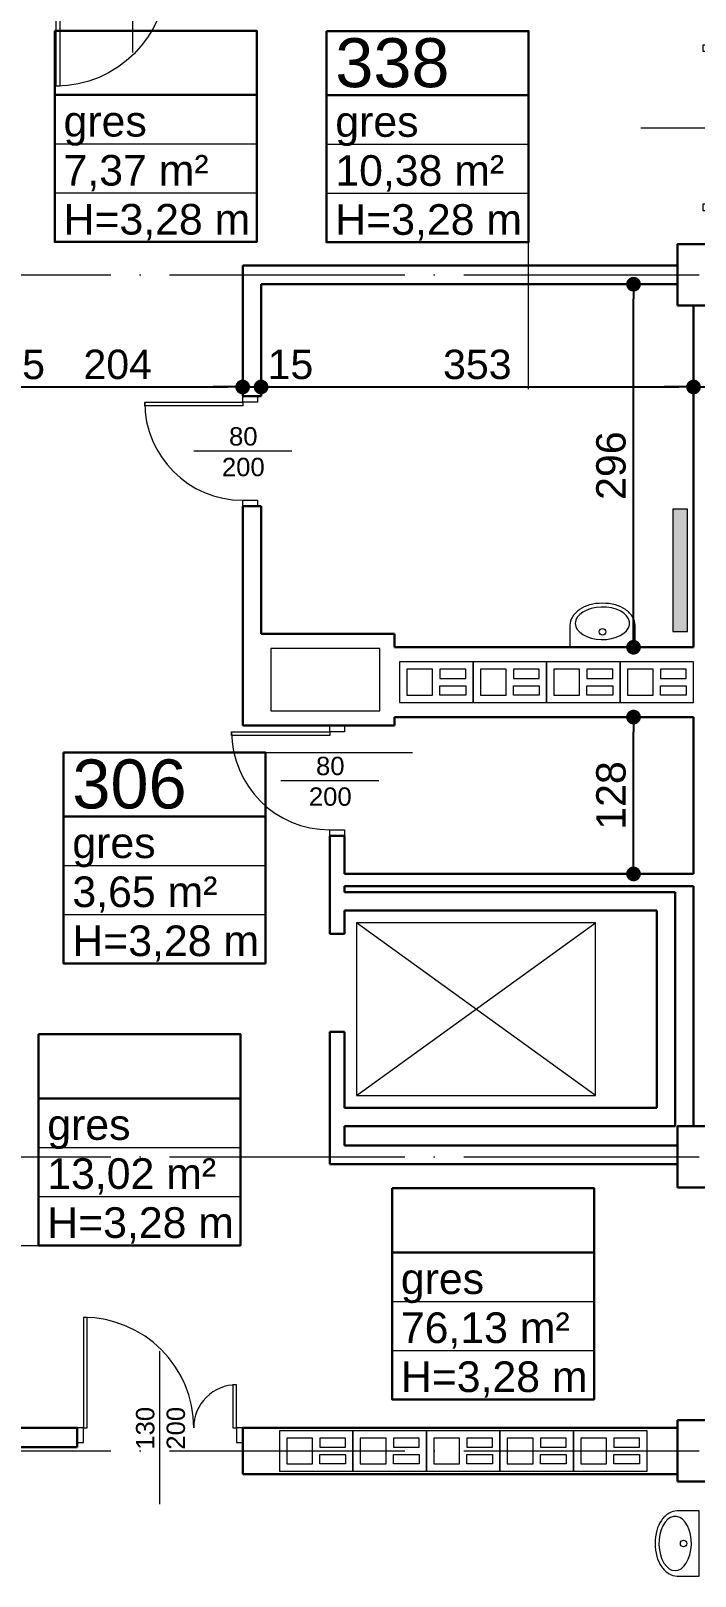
# Model space of a CAD drawing. Header units: millimetres. Extents: x 54 to 8480, y -22812 to 17434.
# Drawn here: x 2280 to 2822, y 1337 to 2598 of the extents above; entities that cross this region are included whole.
import ezdxf

# ---------------------------------------------------------------- set-up
doc = ezdxf.new("R2010")
doc.units = ezdxf.units.MM
doc.linetypes.add('ACAD_ISO04W100', pattern=[30, 24, -3, 0, -3])
for name, color, linetype, lineweight in [('000_armatura', 7, 'Continuous', 0), ('osie', 132, 'ACAD_ISO04W100', 0), ('STOLARKA', 97, 'Continuous', 0), ('tabelki', 151, 'Continuous', 0), ('wymiary', 150, 'Continuous', 0)]:
    doc.layers.add(name, color=color, linetype=linetype, lineweight=lineweight)
doc.layers.add('grzejniki', color=104, linetype='Continuous')
doc.layers.add('TABELKI PO UWAGACH', color=5, linetype='Continuous')
doc.styles.get("Standard").update_dxf_attribs({"font": 'arial.ttf'})
doc.dimstyles.new('ISO-25', dxfattribs={"dimtxt": 24, "dimasz": 12, "dimexe": 30, "dimexo": 30, "dimgap": 6, "dimtad": 1, "dimdec": 0, "dimtxsty": 'Standard', "dimblk": 'DOT', "dimcen": 2.5, "dimadec": 0, "dimazin": 0, "dimtfac": 1, "dimtdec": 0, "dimtmove": 0, "dimatfit": 3, "dimldrblk": 'DOT', "dimfxl": 1, "dimarcsym": 0})

# ---------------------------------------------------------------- blocks, each defined once
blk = doc.blocks.new('A$C13771EA7')
at = {"color": 132, "linetype": 'ACAD_ISO04W100', "lineweight": 0, "ltscale": 8}
for p, q in [((-169, -994), (3231, -994)), ((-169, -1714), (3231, -1714)), ((-169, -1954), (4311, -1954))]:
    blk.add_line(p, q, dxfattribs=at)
blk = doc.blocks.new('A$C4A7D7A23')
at = {"layer": 'STOLARKA', "lineweight": 0}
blk.add_line((-67.5, 62.5), (-67.5, -62.5), dxfattribs=at)
for points in [[(-130, 12), (-135, 12), (-135, 0), (-130, 0)], [(-127, 0), (-130, 0), (-130, -35), (-127, -35)], [(-5, 0), (-8, 0), (-8, -90), (-5, -90)], [(0, 12), (-5, 12), (-5, 0), (0, 0)]]:
    blk.add_lwpolyline(points, close=True, dxfattribs=at)
for centre, radius, start, end in [((-130, 0), 35, 270, 0), ((-5, 0), 90, 180, 270)]:
    blk.add_arc(centre, radius, start, end, dxfattribs=at)
blk = doc.blocks.new('A$C1D836454')
at = {"color": 82, "lineweight": 0}
for points in [[(0, -16.5), (60, -16.5), (60, 16.5), (0, 16.5)], [(6, -10.5), (27, -10.5), (27, 10.5), (6, 10.5)], [(33, 3), (54, 3), (54, 10.5), (33, 10.5)], [(33, -3), (54, -3), (54, -10.5), (33, -10.5)]]:
    blk.add_lwpolyline(points, close=True, dxfattribs=at)
blk = doc.blocks.new('_Dot')
at = {"color": 0, "linetype": 'ByBlock', "lineweight": -2}
blk.add_line((-0.5, 0), (-1, 0), dxfattribs=at)
at = {"color": 0, "linetype": 'ByBlock', "lineweight": 0, "const_width": 0.5}
blk.add_lwpolyline([(-0.25, 0, 1), (0.25, 0, 1)], format="xyb", close=True, dxfattribs=at)
blk = doc.blocks.new('*D579')
at = {"layer": 'Defpoints', "color": 0, "linetype": 'Continuous', "lineweight": 0}
for p in [(2248.6, 2364.7), (2248.6, 2307.1), (2233.6, 2264.7)]:
    blk.add_point(p, dxfattribs=at)
at = {"layer": 'wymiary', "color": 0, "linetype": 'Continuous', "lineweight": -2}
for p, q in [((2233.6, 2294.7), (2233.6, 2337.1)), ((2248.6, 2334.7), (2248.6, 2277.1)), ((2221.6, 2307.1), (2209.6, 2307.1)), ((2233.6, 2307.1), (2248.6, 2307.1)), ((2260.6, 2307.1), (2272.6, 2307.1))]:
    blk.add_line(p, q, dxfattribs=at)
at = {"layer": 'wymiary', "color": 0, "linetype": 'Continuous', "lineweight": -2, "xscale": 12, "yscale": 12, "zscale": 12}
blk.add_blockref('_Dot', (2233.6, 2307.1), dxfattribs=at)
at = {"layer": 'wymiary', "color": 0, "linetype": 'Continuous', "lineweight": -2, "xscale": 12, "yscale": 12, "zscale": 12, "rotation": 180}
blk.add_blockref('_Dot', (2248.6, 2307.1), dxfattribs=at)
at = {"layer": 'wymiary', "color": 0, "linetype": 'Continuous', "lineweight": 0, "insert": (2272.6, 2325.4), "char_height": 24, "attachment_point": 5}
blk.add_mtext('15', dxfattribs=at)
blk = doc.blocks.new('*D580')
at = {"layer": 'Defpoints', "color": 0, "linetype": 'Continuous', "lineweight": 0}
for p in [(2248.6, 2364.7), (2452.6, 2307.1), (2452.6, 2307.1)]:
    blk.add_point(p, dxfattribs=at)
at = {"layer": 'wymiary', "color": 0, "linetype": 'Continuous', "lineweight": -2}
for p, q in [((2248.6, 2334.7), (2248.6, 2277.1)), ((2260.6, 2307.1), (2440.6, 2307.1))]:
    blk.add_line(p, q, dxfattribs=at)
at = {"layer": 'wymiary', "color": 0, "linetype": 'Continuous', "lineweight": -2, "xscale": 12, "yscale": 12, "zscale": 12, "rotation": 180}
blk.add_blockref('_Dot', (2248.6, 2307.1), dxfattribs=at)
at = {"layer": 'wymiary', "color": 0, "linetype": 'Continuous', "lineweight": -2, "xscale": 12, "yscale": 12, "zscale": 12}
blk.add_blockref('_Dot', (2452.6, 2307.1), dxfattribs=at)
at = {"layer": 'wymiary', "color": 0, "linetype": 'Continuous', "lineweight": 0, "insert": (2350.6, 2325.4), "char_height": 24, "attachment_point": 5}
blk.add_mtext('204', dxfattribs=at)
blk = doc.blocks.new('*D581')
at = {"layer": 'Defpoints', "color": 0, "linetype": 'Continuous', "lineweight": 0}
for p in [(2452.6, 2307.1), (2467.6, 2307.1), (2467.6, 2307.1)]:
    blk.add_point(p, dxfattribs=at)
at = {"layer": 'wymiary', "color": 0, "linetype": 'Continuous', "lineweight": -2}
for p, q in [((2440.6, 2307.1), (2428.6, 2307.1)), ((2452.6, 2307.1), (2467.6, 2307.1)), ((2479.6, 2307.1), (2491.6, 2307.1))]:
    blk.add_line(p, q, dxfattribs=at)
at = {"layer": 'wymiary', "color": 0, "linetype": 'Continuous', "lineweight": -2, "xscale": 12, "yscale": 12, "zscale": 12}
blk.add_blockref('_Dot', (2452.6, 2307.1), dxfattribs=at)
at = {"layer": 'wymiary', "color": 0, "linetype": 'Continuous', "lineweight": -2, "xscale": 12, "yscale": 12, "zscale": 12, "rotation": 180}
blk.add_blockref('_Dot', (2467.6, 2307.1), dxfattribs=at)
at = {"layer": 'wymiary', "color": 0, "linetype": 'Continuous', "lineweight": 0, "insert": (2491.6, 2325.4), "char_height": 24, "attachment_point": 5}
blk.add_mtext('15', dxfattribs=at)
blk = doc.blocks.new('*D582')
at = {"layer": 'Defpoints', "color": 0, "linetype": 'Continuous', "lineweight": 0}
for p in [(2467.6, 2307.1), (2820.6, 2307.1), (2820.6, 2307.1)]:
    blk.add_point(p, dxfattribs=at)
at = {"layer": 'wymiary', "color": 0, "linetype": 'Continuous', "lineweight": -2}
blk.add_line((2479.6, 2307.1), (2808.6, 2307.1), dxfattribs=at)
at = {"layer": 'wymiary', "color": 0, "linetype": 'Continuous', "lineweight": -2, "xscale": 12, "yscale": 12, "zscale": 12, "rotation": 180}
blk.add_blockref('_Dot', (2467.6, 2307.1), dxfattribs=at)
at = {"layer": 'wymiary', "color": 0, "linetype": 'Continuous', "lineweight": -2, "xscale": 12, "yscale": 12, "zscale": 12}
blk.add_blockref('_Dot', (2820.6, 2307.1), dxfattribs=at)
at = {"layer": 'wymiary', "color": 0, "linetype": 'Continuous', "lineweight": 0, "insert": (2644.1, 2325.4), "char_height": 24, "attachment_point": 5}
blk.add_mtext('353', dxfattribs=at)
blk = doc.blocks.new('*D583')
at = {"layer": 'Defpoints', "color": 0, "linetype": 'Continuous', "lineweight": 0}
for p in [(2820.6, 2307.1), (2844.6, 2307.1), (2844.6, 2307.1)]:
    blk.add_point(p, dxfattribs=at)
at = {"layer": 'wymiary', "color": 0, "linetype": 'Continuous', "lineweight": -2}
for p, q in [((2808.6, 2307.1), (2796.6, 2307.1)), ((2820.6, 2307.1), (2844.6, 2307.1)), ((2856.6, 2307.1), (2868.6, 2307.1))]:
    blk.add_line(p, q, dxfattribs=at)
at = {"layer": 'wymiary', "color": 0, "linetype": 'Continuous', "lineweight": -2, "xscale": 12, "yscale": 12, "zscale": 12}
blk.add_blockref('_Dot', (2820.6, 2307.1), dxfattribs=at)
at = {"layer": 'wymiary', "color": 0, "linetype": 'Continuous', "lineweight": -2, "xscale": 12, "yscale": 12, "zscale": 12, "rotation": 180}
blk.add_blockref('_Dot', (2844.6, 2307.1), dxfattribs=at)
at = {"layer": 'wymiary', "color": 0, "linetype": 'Continuous', "lineweight": 0, "insert": (2868.6, 2325.2), "char_height": 24, "attachment_point": 5}
blk.add_mtext('24', dxfattribs=at)
blk = doc.blocks.new('*D808')
at = {"layer": 'Defpoints', "color": 0, "linetype": 'Continuous', "lineweight": 0}
for p in [(2771.6, 2037.7), (2820.6, 2037.7), (2820.6, 1909.7)]:
    blk.add_point(p, dxfattribs=at)
at = {"layer": 'wymiary', "color": 0, "linetype": 'Continuous', "lineweight": -2}
for p, q in [((2790.6, 2037.7), (2741.6, 2037.7)), ((2771.6, 1921.7), (2771.6, 2025.7)), ((2790.6, 1909.7), (2741.6, 1909.7))]:
    blk.add_line(p, q, dxfattribs=at)
at = {"layer": 'wymiary', "color": 0, "linetype": 'Continuous', "lineweight": -2, "xscale": 12, "yscale": 12, "zscale": 12}
for p, rotation in [((2771.6, 2037.7), 90), ((2771.6, 1909.7), 270)]:
    blk.add_blockref('_Dot', p, dxfattribs=dict(at, rotation=rotation))
at = {"layer": 'wymiary', "color": 0, "linetype": 'Continuous', "lineweight": 0, "insert": (2753.3, 1973.7), "char_height": 24, "attachment_point": 5, "rotation": 90}
blk.add_mtext('128', dxfattribs=at)
blk = doc.blocks.new('*D809')
at = {"layer": 'Defpoints', "color": 0, "linetype": 'Continuous', "lineweight": 0}
for p in [(2771.6, 2391), (2807.6, 2391), (2820.6, 2094.7)]:
    blk.add_point(p, dxfattribs=at)
at = {"layer": 'wymiary', "color": 0, "linetype": 'Continuous', "lineweight": -2}
for p, q in [((2777.6, 2391), (2741.6, 2391)), ((2771.6, 2106.7), (2771.6, 2379)), ((2790.6, 2094.7), (2741.6, 2094.7))]:
    blk.add_line(p, q, dxfattribs=at)
at = {"layer": 'wymiary', "color": 0, "linetype": 'Continuous', "lineweight": -2, "xscale": 12, "yscale": 12, "zscale": 12}
for p, rotation in [((2771.6, 2391), 90), ((2771.6, 2094.7), 270)]:
    blk.add_blockref('_Dot', p, dxfattribs=dict(at, rotation=rotation))
at = {"layer": 'wymiary', "color": 0, "linetype": 'Continuous', "lineweight": 0, "insert": (2753.3, 2242.9), "char_height": 24, "attachment_point": 5, "rotation": 90}
blk.add_mtext('296', dxfattribs=at)
blk = doc.blocks.new('A$C508466D2')
at = {"layer": 'grzejniki', "linetype": 'Continuous', "lineweight": 0}
blk.add_hatch(color=256, dxfattribs=at).paths.add_polyline_path([(-50, -12), (50, -12), (50, 0), (-50, 0)])
blk.add_lwpolyline([(-50, -12), (50, -12), (50, 0), (-50, 0)], close=True, dxfattribs=at)
blk = doc.blocks.new('A$C4F134952')
for p, q in [((0, 26.6), (-18, 26.6)), ((0, -26.6), (0, 26.6)), ((-18, -26.6), (0, -26.6))]:
    blk.add_line(p, q)
blk.add_lwpolyline([(-18, 26.6, 0.138474), (-24.4, 24.8, 0.107069), (-30.7, 18.8, 0.080452), (-34.5, 10.6, 0.068264), (-35.9, 0, 0.068264), (-34.5, -10.6, 0.080452), (-30.7, -18.8, 0.107069), (-24.4, -24.8, 0.138474), (-18, -26.6, 0.138474)], format="xyb")
at = {"flags": 128}
blk.add_lwpolyline([(-19.5, -22.2), (-17, -21.8), (-14.6, -20.6), (-12.4, -18.6), (-10.4, -16), (-8.8, -12.9), (-7.5, -9.2), (-6.7, -5.2), (-6.3, -1), (-6.4, 3.2), (-7, 7.3), (-8.1, 11.1), (-9.5, 14.5), (-11.4, 17.4), (-13.5, 19.7), (-15.8, 21.3), (-18.3, 22.1), (-20.8, 22.1), (-23.3, 21.3), (-25.6, 19.7), (-27.7, 17.4), (-29.6, 14.5), (-31, 11.1), (-32.1, 7.3), (-32.7, 3.2), (-32.8, -1), (-32.4, -5.2), (-31.6, -9.2), (-30.3, -12.9), (-28.7, -16), (-26.7, -18.6), (-24.5, -20.6), (-22.1, -21.8)], close=True, dxfattribs=at)
blk.add_circle((-12.6, 0), 2.66)

msp = doc.modelspace()

# ---------------------------------------------------------------- linework, layer by layer
at = {"lineweight": 30}
for p, q in [((2452.6, 2406.4), (2452.6, 2299.7)), ((2807.6, 2406.4), (2452.6, 2406.4)), ((2467.6, 2391), (2467.6, 2299.7)), ((2807.6, 2391), (2467.6, 2391)), ((2820.6, 2373.7), (2820.6, 2094.7)), ((2452.6, 2299.7), (2452.6, 2299.7)), ((2452.6, 2299.7), (2467.6, 2299.7)), ((2464.6, 2299.7), (2464.6, 2299.7)), ((2452.6, 2209.7), (2452.6, 2030.7)), ((2452.6, 2209.7), (2467.6, 2209.7)), ((2467.6, 2209.7), (2467.6, 2105.7)), ((2467.6, 2105.7), (2576.6, 2105.7)), ((2576.6, 2094.7), (2576.6, 2105.7)), ((2576.6, 2094.7), (2820.6, 2094.7)), ((2452.6, 2030.7), (2523.6, 2030.7)), ((2523.6, 2030.7), (2523.6, 2030.7)), ((2523.6, 2030.7), (2535.6, 2030.7)), ((2535.6, 2030.7), (2535.6, 2030.7)), ((2535.6, 2030.7), (2576.6, 2030.7)), ((2576.6, 2037.7), (2820.6, 2037.7)), ((2576.6, 2030.7), (2576.6, 2037.7)), ((2820.6, 2037.7), (2820.6, 1909.7)), ((2523.6, 1940.7), (2523.6, 1860.7)), ((2523.6, 1940.7), (2535.6, 1940.7)), ((2535.6, 1940.7), (2535.6, 1909.7)), ((2820.6, 1909.7), (2535.6, 1909.7)), ((2820.6, 1899.7), (2535.6, 1899.7)), ((2535.6, 1894.7), (2535.6, 1899.7)), ((2805.6, 1894.7), (2535.6, 1894.7)), ((2805.6, 1894.7), (2805.6, 1703.7)), ((2820.6, 1899.7), (2820.6, 1703.7)), ((2535.6, 1879.7), (2535.6, 1860.7)), ((2790.6, 1879.7), (2535.6, 1879.7)), ((2790.6, 1879.7), (2790.6, 1718.7)), ((2523.6, 1860.7), (2535.6, 1860.7)), ((2523.6, 1780.7), (2523.6, 1672.7)), ((2523.6, 1780.7), (2535.6, 1780.7)), ((2535.6, 1780.7), (2535.6, 1718.7)), ((2790.6, 1718.7), (2535.6, 1718.7)), ((2805.6, 1703.7), (2535.6, 1703.7)), ((2535.6, 1703.7), (2535.6, 1688.1)), ((2807.6, 1688.1), (2535.6, 1688.1)), ((2807.6, 1672.7), (2523.6, 1672.7)), ((2257.6, 1457.7), (2317.6, 1457.7)), ((2317.6, 1441.7), (2317.6, 1457.7)), ((2452.6, 1419.7), (2452.6, 1457.7)), ((2807.6, 1457.7), (2452.6, 1457.7)), ((2257.6, 1441.7), (2317.6, 1441.7)), ((2807.6, 1419.7), (2452.6, 1419.7))]:
    msp.add_line(p, q, dxfattribs=at)
at = {"lineweight": 0}
for p, q in [((2545.6, 1728.7), (2740.6, 1869.7)), ((2740.6, 1728.7), (2545.6, 1869.7))]:
    msp.add_line(p, q, dxfattribs=at)
at = {"lineweight": 30}
for points in [[(2807.6, 2373.7), (2857.6, 2373.7), (2857.6, 2423.7), (2807.6, 2423.7)], [(2807.6, 1653.7), (2857.6, 1653.7), (2857.6, 1703.7), (2807.6, 1703.7)], [(2807.6, 1413.7), (2857.6, 1413.7), (2857.6, 1463.7), (2807.6, 1463.7)]]:
    msp.add_lwpolyline(points, close=True, dxfattribs=at)
at = {"color": 82, "lineweight": 0}
msp.add_lwpolyline([(2475.6, 2042.7), (2564.6, 2042.7), (2564.6, 2093.7), (2475.6, 2093.7)], close=True, dxfattribs=at)
at = {"lineweight": 0}
msp.add_lwpolyline([(2545.6, 1728.7), (2740.6, 1728.7), (2740.6, 1869.7), (2545.6, 1869.7)], close=True, dxfattribs=at)
at = {"layer": 'STOLARKA', "lineweight": 0}
for p, q in [((2492.6, 2254.7), (2412.6, 2254.7)), ((2563.6, 1985.7), (2483.6, 1985.7))]:
    msp.add_line(p, q, dxfattribs=at)
for points in [[(2464.6, 2299.7), (2464.6, 2294.7), (2452.6, 2294.7), (2452.6, 2299.7)], [(2452.6, 2294.7), (2452.6, 2291.7), (2372.6, 2291.7), (2372.6, 2294.7)], [(2464.6, 2214.7), (2464.6, 2209.7), (2452.6, 2209.7), (2452.6, 2214.7)], [(2535.6, 2030.7), (2535.6, 2025.7), (2523.6, 2025.7), (2523.6, 2030.7)], [(2523.6, 2025.7), (2523.6, 2022.7), (2443.6, 2022.7), (2443.6, 2025.7)], [(2535.6, 1945.7), (2535.6, 1940.7), (2523.6, 1940.7), (2523.6, 1945.7)]]:
    msp.add_lwpolyline(points, close=True, dxfattribs=at)
for centre in [(2452.6, 2294.7), (2523.6, 2025.7)]:
    msp.add_arc(centre, 80, 180, 270, dxfattribs=at)
at = {"layer": 'TABELKI PO UWAGACH', "color": 30, "linetype": 'Continuous', "lineweight": 30}
for p, q in [((2299.2, 2545.5), (2464.1, 2545.5)), ((2521, 2545.3), (2685.9, 2545.3)), ((2306.3, 1956.6), (2471.2, 1956.6)), ((2285.9, 1726.5), (2450.8, 1726.5)), ((2574.5, 1600.7), (2739.4, 1600.7))]:
    msp.add_line(p, q, dxfattribs=at)
at = {"layer": 'TABELKI PO UWAGACH', "color": 30, "linetype": 'Continuous', "lineweight": 0}
for p, q in [((2299.2, 2505.5), (2464.1, 2505.5)), ((2521, 2505.3), (2685.9, 2505.3)), ((2299.2, 2465.5), (2464.1, 2465.5)), ((2521, 2465.3), (2685.9, 2465.3)), ((2685.9, 2305.2), (2685.9, 2425.3)), ((2471.2, 2008.9), (2591.3, 2008.9)), ((2306.3, 1916.6), (2471.2, 1916.6)), ((2306.3, 1876.6), (2471.2, 1876.6)), ((2285.9, 1686.5), (2450.8, 1686.5)), ((2285.9, 1646.5), (2450.8, 1646.5)), ((2165.8, 1606.5), (2285.9, 1606.5)), ((2574.5, 1560.7), (2739.4, 1560.7)), ((2574.5, 1520.7), (2739.4, 1520.7))]:
    msp.add_line(p, q, dxfattribs=at)
at = {"layer": 'TABELKI PO UWAGACH', "color": 30, "linetype": 'Continuous', "lineweight": 30}
for points in [[(2299.2, 2597.9), (2464.1, 2597.9), (2464.1, 2425.5), (2299.2, 2425.5)], [(2521, 2597.6), (2685.9, 2597.6), (2685.9, 2425.3), (2521, 2425.3)], [(2306.3, 2008.9), (2471.2, 2008.9), (2471.2, 1836.6), (2306.3, 1836.6)], [(2285.9, 1778.9), (2450.8, 1778.9), (2450.8, 1606.5), (2285.9, 1606.5)], [(2574.5, 1653.1), (2739.4, 1653.1), (2739.4, 1480.7), (2574.5, 1480.7)]]:
    msp.add_lwpolyline(points, close=True, dxfattribs=at)

# ---------------------------------------------------------------- block references
at = {"lineweight": 30, "xscale": -1}
msp.add_blockref('A$C4A7D7A23', (2295.3, 2642.7), dxfattribs=at)
at = {"lineweight": 30}
for p, rotation in [((2840.1, 2586.2), 90), ((2317.6, 1457.7), 180)]:
    msp.add_blockref('A$C4A7D7A23', p, dxfattribs=dict(at, rotation=rotation))
at = {"color": 7, "lineweight": 30}
for p in [(2580.6, 2066.2), (2640.6, 2066.2), (2700.6, 2066.2), (2760.6, 2066.2), (2482.6, 1438.7), (2542.6, 1438.7), (2602.6, 1438.7), (2662.6, 1438.7), (2722.6, 1438.7)]:
    msp.add_blockref('A$C1D836454', p, dxfattribs=at)
at = {"layer": '000_armatura', "rotation": 270}
msp.add_blockref('A$C4F134952', (2746.3, 2094.7), dxfattribs=at)
at = {"layer": '000_armatura'}
msp.add_blockref('A$C4F134952', (2825.1, 1363.2), dxfattribs=at)
at = {"layer": 'grzejniki', "linetype": 'Continuous', "lineweight": 0, "rotation": 90}
msp.add_blockref('A$C508466D2', (2803.6, 2157.5), dxfattribs=at)
at = {"layer": 'osie', "lineweight": 30}
msp.add_blockref('A$C13771EA7', (1601.6, 3392.7), dxfattribs=at)

# ---------------------------------------------------------------- texts
at = {"layer": 'STOLARKA', "lineweight": 0, "char_height": 15, "width": 74.399, "attachment_point": 3}
for insert in [(2490.3, 2274.3), (2561.3, 2005.3)]:
    msp.add_mtext('\\pxqc;80\\P200', dxfattribs=dict(at, insert=insert))
at = {"layer": 'STOLARKA', "lineweight": 0, "insert": (2365.5, 1420), "char_height": 15, "width": 74.399, "attachment_point": 1, "rotation": 90}
msp.add_mtext('\\pxqc;130\\P200', dxfattribs=at)
at = {"layer": 'tabelki', "color": 5, "linetype": 'Continuous', "lineweight": 0, "attachment_point": 1}
for s, insert, char_height, width in [('\\pxql;338', (2528.2, 2591.8), 40, 47.056), ('\\pxql;gres', (2306.4, 2536.5), 25, 194.396), ('\\pxql;gres', (2528.2, 2536.3), 25, 194.396), ('\\pxql;7,37 m²', (2306.4, 2496.5), 25, 160.906), ('\\pxql;10,38 m²', (2528.2, 2496.3), 25, 160.906), ('\\pxql;H=3,28 m', (2306.4, 2456.5), 25, 182.523), ('\\pxql;H=3,28 m', (2528.2, 2456.3), 25, 182.523), ('\\pxql;306', (2313.6, 2003.1), 40, 47.056), ('\\pxql;gres', (2313.6, 1947.6), 25, 194.396), ('\\pxql;3,65 m²', (2313.6, 1907.6), 25, 160.906), ('\\pxql;H=3,28 m', (2313.6, 1867.6), 25, 182.523), ('\\pxql;gres', (2293.1, 1717.6), 25, 194.396), ('\\pxql;13,02 m²', (2293.1, 1677.6), 25, 160.906), ('\\pxql;H=3,28 m', (2293.1, 1637.6), 25, 182.523), ('\\pxql;gres', (2581.7, 1591.8), 25, 194.396), ('\\pxql;76,13 m²', (2581.7, 1551.8), 25, 160.906), ('\\pxql;H=3,28 m', (2581.7, 1511.8), 25, 182.523)]:
    msp.add_mtext(s, dxfattribs=dict(at, insert=insert, char_height=char_height, width=width))

# ---------------------------------------------------------------- dimensions: what is measured, and where the dimension line sits
at = {"layer": 'wymiary', "linetype": 'Continuous', "lineweight": 0}
for base, p1, p2, picture, middle in [((2771.6, 2391), (2820.6, 2094.7), (2807.6, 2391), '*D809', (2753.3, 2242.9)), ((2771.6, 2037.7), (2820.6, 1909.7), (2820.6, 2037.7), '*D808', (2753.3, 1973.7))]:
    dim = msp.add_linear_dim(base=base, p1=p1, p2=p2, angle=90, dimstyle='ISO-25', dxfattribs=at)
    dim.commit()
    dim.dimension.update_dxf_attribs({"geometry": picture, "text_midpoint": middle})
for base, p1, p2, picture, middle in [((2248.6, 2307.1), (2233.6, 2264.7), (2248.6, 2364.7), '*D579', (2272.6, 2307.1)), ((2467.6, 2307.1), (2452.6, 2307.1), (2467.6, 2307.1), '*D581', (2491.6, 2307.1)), ((2844.6, 2307.1), (2820.6, 2307.1), (2844.6, 2307.1), '*D583', (2868.6, 2307.1))]:
    dim = msp.add_linear_dim(base=base, p1=p1, p2=p2, dimstyle='ISO-25', override={"dimtmove": 1}, dxfattribs=at)
    dim.commit()
    dim.dimension.update_dxf_attribs({"geometry": picture, "text_midpoint": middle, "dimtype": 160})
for base, p1, p2, picture, middle in [((2452.6, 2307.1), (2248.6, 2364.7), (2452.6, 2307.1), '*D580', (2350.6, 2325.4)), ((2820.6, 2307.1), (2467.6, 2307.1), (2820.6, 2307.1), '*D582', (2644.1, 2325.4))]:
    dim = msp.add_linear_dim(base=base, p1=p1, p2=p2, dimstyle='ISO-25', override={"dimtmove": 1}, dxfattribs=at)
    dim.commit()
    dim.dimension.update_dxf_attribs({"geometry": picture, "text_midpoint": middle})

doc.saveas('drawing.dxf')
